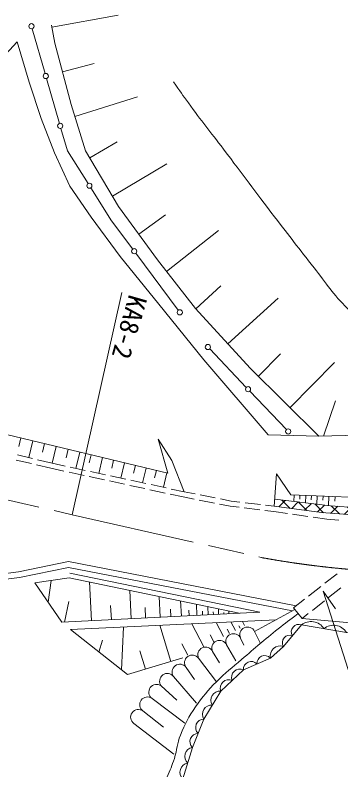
# Model space of a CAD drawing. Units: millimetres, scale not verified. Extents: x 40000 to 680000, y 20000 to 380000.
# Drawn here: x 446774 to 478266, y 237375 to 310318 of the extents above; entities that cross this region are included whole.
import ezdxf
from ezdxf.enums import TextEntityAlignment as Align

# ---------------------------------------------------------------- set-up
doc = ezdxf.new("R2010")
doc.units = ezdxf.units.MM
doc.header["$LTSCALE"] = 1000
doc.linetypes.add('CHAIN', pattern=[18.5, 12, -1.5, 3.5, -1.5])
for name, color, linetype, lineweight in [('M-BMK', 2, 'CHAIN', 13), ('M-STR-HTXT', 7, 'Continuous', 13), ('M-WORK', 1, 'Continuous', 13)]:
    doc.layers.add(name, color=color, linetype=linetype, lineweight=lineweight)
doc.styles.add('ＭＳ ゴシック', font='')
doc.styles.get('ＭＳ ゴシック').set_extended_font_data('MS Gothic')

msp = doc.modelspace()

# ---------------------------------------------------------------- hatches: boundary and pattern name
at = {"layer": 'M-WORK'}
h = msp.add_hatch(dxfattribs=at)
h.set_pattern_fill('USER', color=256, style=0, pattern_type=2)
h.set_pattern_definition([(45, (484049, 261850), (-707.11, 707.11), []), (135, (484049, 261850), (-707.11, -707.11), [])])
h.paths.add_polyline_path([(484049, 261850), (485010, 261889), (485814, 262517), (484256, 262483), (482343, 262574), (480930, 262642), (480926, 262642), (479579, 262740), (478285, 262834), (477249, 262909), (477057, 262931), (475947, 263059), (474836, 263186), (473726, 263314), (471879, 263527), (471830, 262852), (476377, 262250), (479787, 261983)])

# ---------------------------------------------------------------- linework, layer by layer
at = {"layer": 'M-BMK'}
for p, q in [((383282, 277848), (452288, 262034)), ((452288, 262034), (470555, 257900))]:
    msp.add_line(p, q, dxfattribs=at)
msp.add_arc((486757, 346430), 90000, 259.62924, 274.07071, dxfattribs=at)
at = {"layer": 'M-STR-HTXT'}
for p, q in [((452288, 262034), (457092, 283503)), ((476555, 254661), (477733, 252937))]:
    msp.add_line(p, q, dxfattribs=at)
msp.add_lwpolyline([(476555, 254661), (481123, 240304), (503623, 240304)], dxfattribs=at)
at = {"layer": 'M-WORK'}
for p, q in [((450340, 309152), (456751, 310318)), ((450304, 309349), (450623, 307591)), ((448423, 309005), (449674, 304670)), ((437988, 298036), (446979, 307738)), ((446979, 307738), (448123, 303841)), ((450623, 307591), (452182, 301677)), ((451353, 304822), (454427, 305632)), ((449813, 304189), (451064, 299854)), ((448123, 303841), (449295, 300325)), ((452539, 300534), (458607, 302430)), ((452182, 301677), (453581, 297201)), ((449295, 300325), (450574, 297021)), ((451203, 299373), (451828, 297206)), ((453988, 296515), (456624, 298077)), ((450574, 297021), (452065, 293798)), ((451828, 297206), (453824, 294040)), ((453581, 297201), (456777, 291807)), ((456174, 292824), (461447, 295948)), ((452065, 293798), (454143, 290787)), ((454091, 293617), (456086, 290452)), ((456777, 291807), (460534, 286652)), ((454143, 290787), (456941, 287005)), ((456086, 290452), (458139, 287699)), ((458721, 289140), (461308, 291025)), ((461401, 285548), (466435, 289506)), ((456941, 287005), (460657, 282369)), ((458438, 287298), (462544, 281793)), ((460534, 286652), (464210, 281976)), ((464244, 281939), (466671, 284148)), ((460657, 282369), (465013, 277014)), ((467337, 278541), (472190, 282960)), ((464210, 281976), (469485, 276182)), ((465582, 278059), (469120, 274343)), ((470276, 275399), (472439, 277583)), ((465013, 277014), (471220, 269746)), ((473334, 272370), (477660, 276738)), ((469485, 276182), (476118, 269613)), ((461522, 266049), (425788, 274621)), ((469465, 273981), (473003, 270265)), ((476578, 269627), (477752, 273051)), ((447333, 269453), (447137, 268635)), ((448478, 269178), (448087, 267549)), ((461931, 267275), (460616, 269335)), ((460616, 269335), (461522, 266049)), ((471220, 269746), (476118, 269613)), ((476118, 269613), (483950, 269852)), ((449618, 268905), (449423, 268090)), ((450758, 268631), (450369, 267009)), ((447000, 267807), (448460, 267461)), ((451894, 268359), (451699, 267548)), ((453029, 268086), (452652, 266514)), ((454130, 267822), (453941, 267036)), ((446888, 267320), (448347, 266974)), ((448946, 267346), (450346, 267014)), ((450346, 267014), (451606, 266741)), ((455231, 267558), (454865, 266034)), ((456298, 267302), (456115, 266540)), ((457364, 267046), (457010, 265569)), ((463129, 264243), (461931, 267275)), ((448834, 266858), (450235, 266526)), ((450235, 266526), (451500, 266252)), ((452095, 266635), (453561, 266317)), ((458398, 266798), (458221, 266060)), ((459432, 266550), (459089, 265119)), ((460434, 266310), (460263, 265594)), ((451989, 266146), (453455, 265828)), ((453944, 265722), (455410, 265405)), ((454050, 266211), (455516, 265893)), ((456004, 265787), (457470, 265470)), ((461437, 266070), (461104, 264682)), ((472057, 265983), (471830, 262852)), ((473425, 263958), (472057, 265983)), ((455898, 265299), (457364, 264981)), ((457853, 264875), (459319, 264557)), ((457959, 265364), (459425, 265046)), ((459913, 264940), (461379, 264622)), ((459808, 264451), (461274, 264134)), ((461868, 264516), (463129, 264243)), ((463129, 264243), (464166, 264040)), ((461762, 264028), (463028, 263754)), ((463028, 263754), (464076, 263548)), ((464567, 263452), (466039, 263163)), ((464656, 263944), (466128, 263655)), ((466619, 263559), (467656, 263355)), ((467656, 263355), (468502, 263253)), ((477249, 262909), (471879, 263527)), ((483430, 263552), (473425, 263958)), ((473751, 263945), (473726, 263314)), ((474308, 263922), (474292, 263524)), ((474865, 263900), (474836, 263186)), ((475422, 263877), (475406, 263479)), ((475979, 263854), (475947, 263059)), ((476536, 263832), (476520, 263434)), ((477093, 263809), (477057, 262931)), ((477708, 263784), (477690, 263345)), ((466529, 263067), (467578, 262861)), ((467578, 262861), (468433, 262758)), ((468929, 262698), (470419, 262519)), ((468998, 263193), (470488, 263014)), ((470984, 262954), (471830, 262852)), ((471830, 262852), (476377, 262250)), ((480926, 262642), (477249, 262909)), ((470915, 262459), (471770, 262356)), ((471770, 262356), (473100, 262159)), ((473595, 262086), (475078, 261867)), ((476377, 262250), (479787, 261983)), ((475573, 261793), (476903, 261597)), ((476903, 261597), (478082, 261493)), ((447112, 256521), (451941, 257500)), ((451941, 257500), (473943, 253240)), ((447204, 255978), (451944, 256939)), ((451944, 256939), (473590, 252749)), ((440848, 255673), (447112, 256521)), ((470436, 252617), (452067, 256402)), ((476715, 255406), (477897, 256330)), ((440901, 255125), (447204, 255978)), ((448695, 255455), (452001, 255945)), ((448695, 255455), (451284, 251649)), ((449957, 253600), (450259, 255687)), ((452001, 255945), (468443, 252516)), ((454162, 251794), (453973, 255534)), ((457993, 251988), (457855, 254724)), ((475139, 254175), (476321, 255098)), ((477073, 254036), (478248, 254969)), ((460796, 252130), (460695, 254132)), ((473692, 253044), (474745, 253867)), ((451544, 251662), (451957, 253647)), ((456077, 251891), (456008, 253259)), ((462847, 252233), (462773, 253698)), ((464348, 252309), (464294, 253381)), ((465447, 252365), (465407, 253149)), ((475506, 252793), (476681, 253726)), ((451284, 251649), (470436, 252617)), ((459394, 252059), (459344, 253060)), ((461822, 252181), (461785, 252914)), ((463598, 252271), (463571, 252807)), ((464897, 252337), (464878, 252729)), ((465946, 252390), (465933, 252651)), ((466445, 252415), (466419, 252938)), ((466945, 252440), (466938, 252571)), ((467444, 252466), (467431, 252727)), ((473825, 252877), (469924, 250756)), ((473692, 253044), (474516, 252007)), ((474516, 252007), (475115, 252482)), ((471999, 251884), (452114, 250940)), ((468070, 250856), (467641, 251677)), ((468956, 251319), (468742, 251729)), ((482299, 251319), (474533, 252020)), ((452114, 250940), (457628, 246601)), ((457047, 247058), (457249, 251184)), ((461818, 247852), (460772, 251351)), ((465026, 249268), (463863, 251498)), ((466920, 250256), (466214, 251609)), ((467495, 250556), (467281, 250967)), ((468513, 251087), (468406, 251293)), ((465973, 249762), (465620, 250438)), ((469924, 250756), (470447, 249656)), ((454879, 248764), (455233, 249915)), ((463465, 248453), (462884, 249568)), ((468571, 250110), (468893, 249433)), ((459369, 247121), (458846, 248870)), ((465863, 248819), (466532, 247709)), ((467217, 249464), (468120, 247916)), ((457628, 246601), (462979, 248199)), ((464509, 248173), (466235, 245895)), ((463302, 247282), (464117, 246110)), ((462095, 246391), (464313, 243826)), ((460889, 245500), (462421, 244120)), ((460010, 244284), (463171, 241901)), ((459132, 243068), (461116, 241510)), ((458253, 241853), (462127, 238900))]:
    msp.add_line(p, q, dxfattribs=at)
msp.add_lwpolyline([(512312, 243250), (510420, 242924), (506418, 243685), (502219, 243881), (499772, 244142), (493018, 246165), (487406, 248024), (482121, 250472), (478792, 250667), (474453, 251385), (472724, 249297), (471451, 248188), (468841, 247046), (466655, 244990), (465023, 242282), (463914, 239541), (463000, 236507)], dxfattribs=at)
for centre in [(448353, 309245), (449743, 304429), (451133, 299614), (453957, 293829), (458289, 287499), (462693, 281593), (465410, 278241), (469292, 274162), (473175, 270084)]:
    msp.add_circle(centre, 250, dxfattribs=at)
for centre, radius, start, end in [((475381, 250259), 1459, 31.70499, 129.51011), ((469248, 250433), 750, 25.49899, 205.49899), ((474182, 250729), 709, 67.54158, 213.20041), ((477551, 249900), 1459, 31.70499, 129.51011), ((467894, 249787), 750, 25.49899, 205.49899), ((473317, 249685), 709, 67.54158, 213.20041), ((466540, 249141), 750, 25.49899, 205.49899), ((465186, 248496), 750, 25.49899, 205.49899), ((472391, 248394), 962, 69.80036, 192.36314), ((463906, 247727), 750, 36.43523, 216.43523), ((470902, 247666), 757, 43.49403, 183.76473), ((462699, 246837), 750, 36.43523, 216.43523), ((469597, 247095), 757, 43.49403, 183.76473), ((461492, 245946), 750, 36.43523, 216.43523), ((468509, 246304), 813, 65.87021, 200.60501), ((467416, 245276), 813, 65.87021, 200.60501), ((460449, 244892), 750, 54.15224, 234.15224), ((459571, 243676), 750, 54.15224, 234.15224), ((466568, 244120), 875, 84.30004, 213.56963), ((465752, 242766), 875, 84.30004, 213.56963), ((458692, 242461), 750, 54.15224, 234.15224), ((465021, 241485), 796, 89.81371, 226.11383), ((464466, 240115), 796, 89.81371, 226.11383), ((464047, 238674), 878, 98.73043, 227.75808), ((463590, 237156), 878, 98.73043, 227.75808)]:
    msp.add_arc(centre, radius, start, end, dxfattribs=at)
for points, knots in [([(462088, 303873), (462767, 302880), (462955, 302622), (463523, 301828), (464802, 300044), (465599, 299104), (466924, 297355), (468856, 294804), (469917, 293359), (471862, 290818), (473342, 288885), (474168, 287800), (475679, 285891), (476910, 284337), (477471, 283341), (478909, 281976), (479446, 281467), (479757, 281143), (480443, 280867), (481171, 280573), (481620, 280492), (482401, 280410), (483174, 280328), (483618, 280331), (484391, 280410), (485326, 280505), (485842, 280653), (486740, 280932), (487880, 281285), (488480, 281604), (489546, 282139), (490853, 282795), (491552, 283232), (492776, 284032), (493899, 284765), (494411, 285346), (495550, 286055), (496378, 286569), (496844, 286872), (497747, 287240), (498491, 287543), (498922, 287686), (499704, 287871), (500290, 288009), (500625, 288104), (501227, 288110), (501899, 288117), (502300, 288076), (502924, 287827), (503544, 287580), (503821, 287276), (504294, 286805), (504874, 286229), (505139, 285842), (505577, 285152), (506093, 284340), (506324, 283848), (506730, 282977), (507178, 282016), (507335, 281437), (507731, 280453), (507991, 279806), (508132, 279442), (508405, 278800), (508634, 278264), (508766, 277965), (509029, 277444), (509173, 277159), (509228, 276978), (509435, 276734), (509579, 276564), (509647, 276499), (509846, 276340)], [0, 0, 0, 0, 1, 1, 1, 2, 2, 2, 3, 3, 3, 4, 4, 4, 5, 5, 5, 6, 6, 6, 7, 7, 7, 8, 8, 8, 9, 9, 9, 10, 10, 10, 11, 11, 11, 12, 12, 12, 13, 13, 13, 14, 14, 14, 15, 15, 15, 16, 16, 16, 17, 17, 17, 18, 18, 18, 19, 19, 19, 20, 20, 20, 21, 21, 21, 22, 22, 22, 23, 23, 23, 24, 24, 24, 24]), ([(460699, 234965), (461089, 235784), (461196, 236009), (461482, 236694), (461771, 237386), (461935, 237775), (462167, 238488), (462449, 239352), (462416, 239896), (462754, 240740), (463206, 241867), (463534, 242480), (464223, 243480), (464919, 244491), (465372, 245021), (466235, 245895), (467127, 246799), (467709, 247219), (468671, 248048), (470037, 249227), (470798, 249893), (472217, 251007), (472961, 251591), (473205, 251783), (474140, 252480)], [0, 0, 0, 0, 1, 1, 1, 2, 2, 2, 3, 3, 3, 4, 4, 4, 5, 5, 5, 6, 6, 6, 7, 7, 7, 8, 8, 8, 8])]:
    msp.add_open_spline(points, degree=3, knots=knots, dxfattribs=at)

# ---------------------------------------------------------------- texts
at = {"layer": 'M-STR-HTXT', "style": 'ＭＳ ゴシック'}
msp.add_text('KA8-2', height=1833, rotation=254.185, dxfattribs=at).set_placement((457831, 280158), align=Align.MIDDLE_CENTER)

doc.saveas('drawing.dxf')
